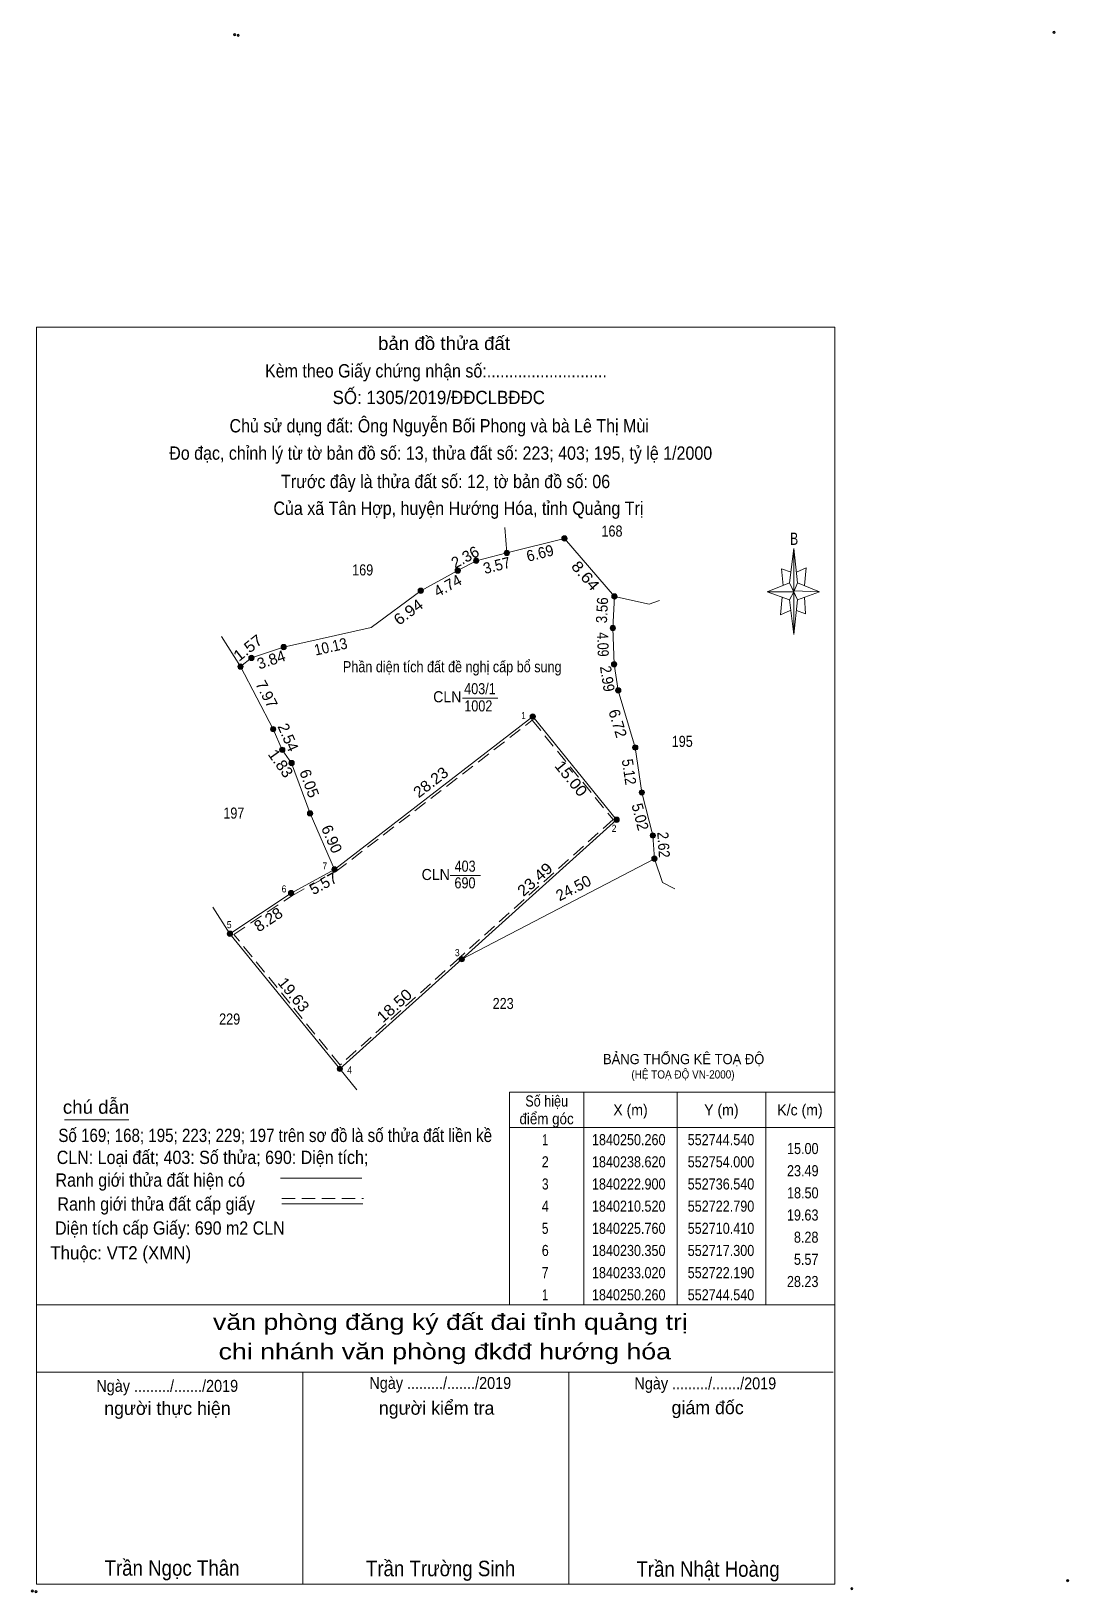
# Model space of a CAD drawing. Header units: metres. Extents: x 536594 to 552954, y 1836182 to 1840810.
# Drawn here: x 552539.1 to 552656.1, y 1839991 to 1840167.1 of the extents above; entities that cross this region are included whole.
import ezdxf
from ezdxf.enums import TextEntityAlignment as Align

# ---------------------------------------------------------------- set-up
doc = ezdxf.new("R2010")
doc.units = ezdxf.units.M
doc.header["$LTSCALE"] = 0.5
doc.header["$PDMODE"] = 32
doc.header["$PDSIZE"] = 0.25
doc.linetypes.add('MEDIUM_DASHED', pattern=[4.5, 3, -1.5])
for name, color, linetype, lineweight in [('1', 7, 'Continuous', 13), ('10', 7, 'Continuous', 13), ('17', 7, 'Continuous', 13), ('5', 7, 'Continuous', 13), ('6', 7, 'Continuous', 13), ('63', 7, 'Continuous', 13)]:
    doc.layers.add(name, color=color, linetype=linetype, lineweight=lineweight)

msp = doc.modelspace()

# ---------------------------------------------------------------- hatches: boundary and pattern name
at = {"layer": '10'}
for points in [[(552599.5, 1840109.93, 1), (552598.9, 1840109.93, 1)], [(552593.01, 1840108.29, 1), (552592.41, 1840108.29, 1)], [(552587.47, 1840106.29, 1), (552586.87, 1840106.29, 1)], [(552589.55, 1840107.41, 1), (552588.95, 1840107.41, 1)], [(552583.3, 1840104.03, 1), (552582.7, 1840104.03, 1)], [(552605.14, 1840103.38, 1), (552604.54, 1840103.38, 1)], [(552604.96, 1840099.82, 1), (552604.36, 1840099.82, 1)], [(552567.85, 1840097.67, 1), (552567.25, 1840097.67, 1)], [(552564.21, 1840096.44, 1), (552563.61, 1840096.44, 1)], [(552605.1, 1840095.73, 1), (552604.5, 1840095.73, 1)], [(552562.98, 1840095.47, 1), (552562.38, 1840095.47, 1)], [(552605.57, 1840092.78, 1), (552604.97, 1840092.78, 1)], [(552595.93, 1840089.83, 1), (552595.33, 1840089.83, 1)], [(552566.67, 1840088.41, 1), (552566.07, 1840088.41, 1)], [(552567.69, 1840086.08, 1), (552567.09, 1840086.08, 1)], [(552607.49, 1840086.34, 1), (552606.89, 1840086.34, 1)], [(552568.75, 1840084.59, 1), (552568.15, 1840084.59, 1)], [(552608.23, 1840081.27, 1), (552607.63, 1840081.27, 1)], [(552570.82, 1840078.91, 1), (552570.22, 1840078.91, 1)], [(552605.39, 1840078.19, 1), (552604.79, 1840078.19, 1)], [(552609.47, 1840076.41, 1), (552608.87, 1840076.41, 1)], [(552609.65, 1840073.8, 1), (552609.05, 1840073.8, 1)], [(552573.58, 1840072.59, 1), (552572.98, 1840072.59, 1)], [(552568.69, 1840069.92, 1), (552568.09, 1840069.92, 1)], [(552561.8, 1840065.33, 1), (552561.2, 1840065.33, 1)], [(552587.93, 1840062.47, 1), (552587.33, 1840062.47, 1)], [(552574.18, 1840050.09, 1), (552573.58, 1840050.09, 1)]]:
    msp.add_hatch(color=256, dxfattribs=at).paths.add_polyline_path(points)

# ---------------------------------------------------------------- linework, layer by layer
for p, q in [((552592.48, 1840111.17), (552592.71, 1840108.29)), ((552599.2, 1840109.93), (552592.71, 1840108.29)), ((552599.2, 1840109.93), (552604.84, 1840103.38)), ((552589.25, 1840107.41), (552592.71, 1840108.29)), ((552587.17, 1840106.29), (552589.25, 1840107.41)), ((552560.54, 1840098.87), (552562.68, 1840095.47)), ((552563.91, 1840096.44), (552567.55, 1840097.67)), ((552587.7, 1840091.92), (552591.68, 1840091.92)), ((552595.63, 1840089.83), (552573.28, 1840072.59)), ((552595.63, 1840089.83), (552605.09, 1840078.19)), ((552566.37, 1840088.41), (552567.39, 1840086.08)), ((552570.52, 1840078.91), (552573.28, 1840072.59)), ((552587.63, 1840062.47), (552605.09, 1840078.19)), ((552609.35, 1840073.8), (552587.63, 1840062.47)), ((552568.39, 1840069.92), (552573.28, 1840072.59)), ((552586.31, 1840071.9), (552589.73, 1840071.9)), ((552610.25, 1840071.12), (552611.65, 1840070.38)), ((552559.56, 1840068.32), (552561.5, 1840065.33)), ((552573.88, 1840050.09), (552587.63, 1840062.47)), ((552573.88, 1840050.09), (552575.8, 1840047.71))]:
    msp.add_line(p, q, dxfattribs=at)
for points in [[(552599.2, 1840109.93), (552604.84, 1840103.38), (552604.66, 1840099.82), (552604.8, 1840095.73), (552605.27, 1840092.78), (552607.19, 1840086.34), (552607.93, 1840081.27), (552609.17, 1840076.41), (552609.35, 1840073.8), (552587.63, 1840062.47), (552605.09, 1840078.19), (552595.63, 1840089.83), (552573.28, 1840072.59), (552570.52, 1840078.91), (552568.45, 1840084.59), (552567.39, 1840086.08), (552566.37, 1840088.41), (552562.68, 1840095.47), (552563.91, 1840096.44), (552567.55, 1840097.67), (552577.43, 1840099.89), (552583, 1840104.03), (552587.17, 1840106.29), (552589.25, 1840107.41), (552592.71, 1840108.29)], [(552595.63, 1840089.83), (552605.09, 1840078.19), (552587.63, 1840062.47), (552573.88, 1840050.09), (552561.5, 1840065.33), (552568.39, 1840069.92), (552573.28, 1840072.59)]]:
    msp.add_lwpolyline(points, close=True, dxfattribs=at)
for points in [[(552587.17, 1840106.29), (552583, 1840104.03), (552577.43, 1840099.89), (552567.55, 1840097.67)], [(552604.84, 1840103.38), (552604.66, 1840099.82), (552604.8, 1840095.73), (552605.27, 1840092.78), (552607.19, 1840086.34), (552607.93, 1840081.27), (552609.17, 1840076.41), (552609.35, 1840073.8), (552610.25, 1840071.12)], [(552604.84, 1840103.38), (552608.75, 1840102.49), (552609.93, 1840102.94)], [(552563.91, 1840096.44), (552562.68, 1840095.47), (552566.37, 1840088.41)], [(552567.39, 1840086.08), (552568.45, 1840084.59), (552570.52, 1840078.91)], [(552568.39, 1840069.92), (552561.5, 1840065.33), (552573.88, 1840050.09)]]:
    msp.add_lwpolyline(points, dxfattribs=at)
at = {"layer": '10', "linetype": 'MEDIUM_DASHED'}
msp.add_lwpolyline([(552595.58, 1840089.41), (552604.68, 1840078.22), (552587.43, 1840062.69), (552573.91, 1840050.52), (552561.94, 1840065.26), (552568.55, 1840069.66), (552573.44, 1840072.34)], close=True, dxfattribs=at)
at = {"layer": '10'}
for centre in [(552599.2, 1840109.93), (552592.71, 1840108.29), (552587.17, 1840106.29), (552589.25, 1840107.41), (552583, 1840104.03), (552604.84, 1840103.38), (552604.66, 1840099.82), (552567.55, 1840097.67), (552563.91, 1840096.44), (552604.8, 1840095.73), (552562.68, 1840095.47), (552605.27, 1840092.78), (552595.63, 1840089.83), (552566.37, 1840088.41), (552567.39, 1840086.08), (552607.19, 1840086.34), (552568.45, 1840084.59), (552607.93, 1840081.27), (552570.52, 1840078.91), (552605.09, 1840078.19), (552609.17, 1840076.41), (552609.35, 1840073.8), (552573.28, 1840072.59), (552568.39, 1840069.92), (552561.5, 1840065.33), (552587.63, 1840062.47), (552573.88, 1840050.09)]:
    msp.add_circle(centre, 0.3, dxfattribs=at)
at = {"layer": '17'}
msp.add_line((552542.86, 1840044.35), (552550.1, 1840044.35), dxfattribs=at)
at = {"layer": '5'}
for p, q in [((552624.56, 1840104.9), (552625.06, 1840108.8)), ((552625.46, 1840104.9), (552627.96, 1840103.9)), ((552624.56, 1840103), (552622.06, 1840103.9)), ((552625.46, 1840103), (552625.06, 1840099.1)), ((552626.26, 1840103.3), (552626.36, 1840101.4)), ((552626.36, 1840101.4), (552625.36, 1840101.8)), ((552539.7, 1840023.46), (552629.7, 1840023.46)), ((552539.7, 1840015.86), (552629.5, 1840015.86)), ((552539.7, 1840015.86), (552629.5, 1840015.86)), ((552539.7, 1840015.86), (552629.5, 1840015.86)), ((552569.7, 1839991.96), (552569.7, 1840015.86)), ((552599.7, 1839991.96), (552599.7, 1840015.86))]:
    msp.add_line(p, q, dxfattribs=at)
for points in [[(552539.7, 1840133.76), (552629.7, 1840133.76), (552629.7, 1839991.96), (552539.7, 1839991.96)], [(552625.06, 1840108.8), (552625.46, 1840104.9), (552625.06, 1840103.9)], [(552625.06, 1840103.9), (552622.06, 1840103.9), (552624.56, 1840104.9), (552625.46, 1840103), (552627.96, 1840103.9), (552625.06, 1840104)], [(552625.06, 1840103.9), (552625.06, 1840099.1), (552624.56, 1840103)]]:
    msp.add_lwpolyline(points, close=True, dxfattribs=at)
for points in [[(552624.76, 1840106.1), (552623.66, 1840106.5), (552623.86, 1840104.6)], [(552625.36, 1840106.1), (552626.46, 1840106.6), (552626.26, 1840104.6)], [(552625.06, 1840103.9), (552624.56, 1840104.9), (552622.06, 1840103.9)], [(552623.76, 1840103.3), (552623.56, 1840101.3), (552624.66, 1840101.8)], [(552625.06, 1840103.9), (552625.46, 1840103), (552627.96, 1840103.9)], [(552629.7, 1839991.96), (552539.7, 1839991.96), (552539.7, 1840015.86)]]:
    msp.add_lwpolyline(points, dxfattribs=at)
for p in [(552562.02, 1840166.75), (552562.42, 1840166.67), (552655.93, 1839992.35), (552539.22, 1839991.2), (552539.62, 1839991.12)]:
    msp.add_point(p, dxfattribs=at)
at = {"layer": '6'}
for p, q in [((552567.21, 1840037.78), (552576.35, 1840037.78)), ((552567.35, 1840034.86), (552576.49, 1840034.86))]:
    msp.add_line(p, q, dxfattribs=at)
at = {"layer": '6', "linetype": 'MEDIUM_DASHED'}
msp.add_line((552567.35, 1840035.48), (552576.55, 1840035.48), dxfattribs=at)
at = {"layer": '6'}
for p in [(552654.4, 1840167.01), (552631.6, 1839991.46)]:
    msp.add_point(p, dxfattribs=at)
at = {"layer": '63'}
for p, q in [((552601.4, 1840047.46), (552601.4, 1840023.46)), ((552611.9, 1840047.46), (552611.9, 1840023.46)), ((552621.9, 1840047.46), (552621.9, 1840023.46)), ((552593, 1840043.46), (552629.7, 1840043.46))]:
    msp.add_line(p, q, dxfattribs=at)
msp.add_lwpolyline([(552593, 1840047.46), (552629.7, 1840047.46), (552629.7, 1840023.46), (552593, 1840023.46)], close=True, dxfattribs=at)

# ---------------------------------------------------------------- texts
at = {"layer": '1'}
for s, height, width, p in [('BẢNG THỐNG KÊ TOẠ ĐỘ ', 1.15, 0.95, (552603.55, 1840050.62)), ('(HỆ TOẠ ĐỘ VN-2000)', 0.93, 0.9, (552606.75, 1840049))]:
    msp.add_text(s, height=height, dxfattribs=dict(at, width=width)).set_placement(p)
at = {"layer": '10'}
for s, height, width, p in [('168', 1.25, 0.85, (552604.565, 1840110.13)), ('169', 1.25, 0.85, (552576.46, 1840105.75)), ('Phần diện tích đất đề nghị cấp bổ sung', 1.25, 0.85, (552586.555, 1840094.83)), ('CLN', 1.25, 0.95, (552585.995, 1840091.44)), ('403/1', 1.25, 0.85, (552589.68, 1840092.35)), ('1002', 1.25, 0.85, (552589.495, 1840090.41)), ('1', 0.8, 0.85, (552594.595, 1840089.55)), ('195', 1.25, 0.85, (552612.485, 1840086.41)), ('197', 1.25, 0.85, (552561.935, 1840078.32)), ('2', 0.8, 0.9, (552604.8, 1840076.82)), ('7', 0.8, 0.9, (552572.19, 1840072.58)), ('403', 1.25, 0.85, (552588.005, 1840072.33)), ('CLN', 1.25, 0.95, (552584.695, 1840071.39)), ('690', 1.25, 0.85, (552587.99, 1840070.45)), ('6', 0.8, 0.9, (552567.59, 1840069.99)), ('5', 0.8, 0.9, (552561.41, 1840065.96)), ('3', 0.8, 0.9, (552587.125, 1840062.8)), ('223', 1.25, 0.85, (552592.295, 1840056.84)), ('229', 1.25, 0.85, (552561.46, 1840055.09)), ('4', 0.8, 0.9, (552574.985, 1840049.56))]:
    msp.add_text(s, height=height, dxfattribs=dict(at, width=width)).set_placement(p, align=Align.CENTER)
for s, rotation, p in [('2.36', 28.301, (552588.2987, 1840107.2631)), ('4.74', 28.456, (552586.3322, 1840104.0504)), ('3.84', 18.671, (552566.3349, 1840095.6487)), ('7.97', 297.594, (552565.0795, 1840092.0695)), ('6.72', 286.601, (552604.6136, 1840088.8786)), ('2.54', 293.642, (552567.4839, 1840087.2406)), ('6.05', 290.024, (552569.8607, 1840082.079)), ('6.90', 293.591, (552572.4025, 1840075.7701)), ('5.57', 28.635, (552572.3205, 1840070.4448)), ('24.50', 27.548, (552600.5059, 1840069.939))]:
    msp.add_text(s, height=1.25, rotation=rotation, dxfattribs=at).set_placement(p, align=Align.CENTER)
for s, rotation, width, p in [('6.69', 14.182, 0.95, (552596.6019, 1840107.6595)), ('3.57', 14.27, 0.95, (552591.7309, 1840106.2792)), ('8.64', 310.731, 1.15, (552601.0977, 1840105.3078)), ('6.94', 36.622, 1.1, (552581.9772, 1840101.1228)), ('3.56', 87.105, 0.9, (552604.0625, 1840101.7934)), ('1.57', 38.26, 1.1, (552563.903, 1840097.0916)), ('10.13', 12.664, 0.9, (552572.988, 1840097.112)), ('4.09', 271.96, 0.85, (552602.9184, 1840097.9464)), ('2.99', 279.052, 0.9, (552603.4253, 1840094.0033)), ('1.83', 305.428, 1.05, (552566.7013, 1840084.1823)), ('28.23', 37.645, 1.05, (552584.5133, 1840081.9333)), ('15.00', 309.101, 1.1, (552599.4676, 1840082.4542)), ('5.12', 278.304, 0.9, (552605.876, 1840083.5003)), ('5.02', 284.313, 0.95, (552607.1354, 1840078.3595)), ('2.62', 273.945, 0.9, (552609.7591, 1840075.323)), ('23.49', 41.998, 1.1, (552596.2818, 1840070.9962)), ('8.28', 33.671, 1.05, (552566.1635, 1840066.4149)), ('19.63', 309.088, 1.05, (552568.1927, 1840058.0741)), ('18.50', 41.999, 1.1, (552580.4469, 1840056.7608))]:
    msp.add_text(s, height=1.25, rotation=rotation, dxfattribs=dict(at, width=width)).set_placement(p, align=Align.CENTER)
at = {"layer": '5'}
for s, height, width, p in [('bản đồ thửa đất', 1.5, 1.05, (552585.63, 1840131.18)), ('Kèm theo Giấy chứng nhận số:...........................', 1.5, 0.9, (552584.72, 1840128.08)), ('SỐ: 1305/2019/ĐĐCLBĐĐC', 1.5, 0.95, (552585.035, 1840125.08)), ('Chủ sử dụng đất: Ông Nguyễn Bối Phong và bà Lê Thị Mùi', 1.5, 0.9, (552585.085, 1840121.88)), ('Đo đạc, chỉnh lý từ tờ bản đồ số: 13, thửa đất số: 223; 403; 195, tỷ lệ 1/2000 ', 1.5, 0.9, (552585.505, 1840118.8)), ('Trước đây là thửa đất số: 12, tờ bản đồ số: 06', 1.5, 0.9, (552585.805, 1840115.6)), ('Của xã Tân Hợp, huyện Hướng Hóa, tỉnh Quảng Trị', 1.5, 0.9, (552587.25, 1840112.58)), ('B', 1.378, 0.75, (552625.095, 1840109.2)), ('văn phòng đăng ký đất đai tỉnh quảng trị', 1.8, 1.25, (552586.35, 1840020.64)), ('chi nhánh văn phòng đkđđ hướng hóa', 1.8, 1.25, (552585.715, 1840017.32)), ('Ngày ........./......./2019', 1.35, 0.9, (552554.425, 1840013.66)), ('Ngày ........./......./2019', 1.35, 0.9, (552585.205, 1840013.98)), ('Ngày ........./......./2019', 1.35, 0.9, (552615.085, 1840013.94)), ('Trần Ngọc Thân', 1.75, 0.9, (552554.965, 1839992.92)), ('Trần Trường Sinh', 1.75, 0.9, (552585.24, 1839992.86)), ('Trần Nhật Hoàng', 1.75, 0.9, (552615.395, 1839992.8))]:
    msp.add_text(s, height=height, dxfattribs=dict(at, width=width)).set_placement(p, align=Align.CENTER)
for s, p in [('người thực hiện', (552554.45, 1840011.06)), ('người kiểm tra', (552584.795, 1840011.08)), ('giám đốc', (552615.345, 1840011.14))]:
    msp.add_text(s, height=1.5, dxfattribs=at).set_placement(p, align=Align.CENTER)
at = {"layer": '6'}
for s, width, p in [('chú dẫn', 1.05, (552542.66, 1840045.03)), ('Số 169; 168; 195; 223; 229; 197 trên sơ đồ là số thửa đất liền kề', 0.85, (552542.15, 1840041.84)), ('CLN: Loại đất; 403: Số thửa; 690: Diện tích;', 0.9, (552541.97, 1840039.36)), ('Ranh giới thửa đất hiện có ', 0.9, (552541.83, 1840036.8)), ('Ranh giới thửa đất cấp giấy', 0.9, (552542.05, 1840034.1)), ('Diện tích cấp Giấy: 690 m2 CLN', 0.9, (552541.78, 1840031.39)), ('Thuộc: VT2 (XMN)', 0.95, (552541.24, 1840028.59))]:
    msp.add_text(s, height=1.5, dxfattribs=dict(at, width=width)).set_placement(p)
at = {"layer": '63'}
for s, width, p in [('Số hiệu', 0.85, (552597.2, 1840045.84)), ('điểm góc', 0.9, (552597.19, 1840043.84)), ('X (m)', 0.95, (552606.65, 1840044.84)), ('Y (m)', 0.95, (552616.895, 1840044.84)), ('K/c (m)', 0.95, (552625.755, 1840044.84)), (' 1', 0.75, (552596.85, 1840041.48)), ('1840250.260', 0.85, (552606.45, 1840041.48)), ('552744.540', 0.85, (552616.85, 1840041.48)), (' 2', 0.85, (552596.845, 1840038.98)), ('1840238.620', 0.85, (552606.45, 1840038.98)), ('552754.000', 0.85, (552616.85, 1840038.98)), (' 3', 0.8, (552596.855, 1840036.48)), ('1840222.900', 0.85, (552606.45, 1840036.48)), ('552736.540', 0.85, (552616.85, 1840036.48)), (' 4', 0.85, (552596.85, 1840033.98)), ('1840210.520', 0.85, (552606.45, 1840033.98)), ('552722.790', 0.85, (552616.85, 1840033.98)), (' 5', 0.8, (552596.845, 1840031.48)), ('1840225.760', 0.85, (552606.45, 1840031.48)), ('552710.410', 0.85, (552616.85, 1840031.48)), (' 6', 0.85, (552596.845, 1840028.98)), ('1840230.350', 0.85, (552606.45, 1840028.98)), ('552717.300', 0.85, (552616.85, 1840028.98)), (' 7', 0.8, (552596.845, 1840026.48)), ('1840233.020', 0.85, (552606.45, 1840026.48)), ('552722.190', 0.85, (552616.85, 1840026.48)), (' 1', 0.75, (552596.85, 1840023.98)), ('1840250.260', 0.85, (552606.45, 1840023.98)), ('552744.540', 0.85, (552616.85, 1840023.98))]:
    msp.add_text(s, height=1.25, dxfattribs=dict(at, width=width)).set_placement(p, align=Align.CENTER)
at = {"layer": '63', "width": 0.85}
for s, p in [('15.00', (552627.85, 1840040.48)), ('23.49', (552627.85, 1840037.98)), ('18.50', (552627.85, 1840035.48)), ('19.63', (552627.84, 1840032.98)), ('8.28', (552627.84, 1840030.48)), ('5.57', (552627.84, 1840027.98)), ('28.23', (552627.84, 1840025.48))]:
    msp.add_text(s, height=1.25, dxfattribs=at).set_placement(p, align=Align.RIGHT)

doc.saveas('drawing.dxf')
